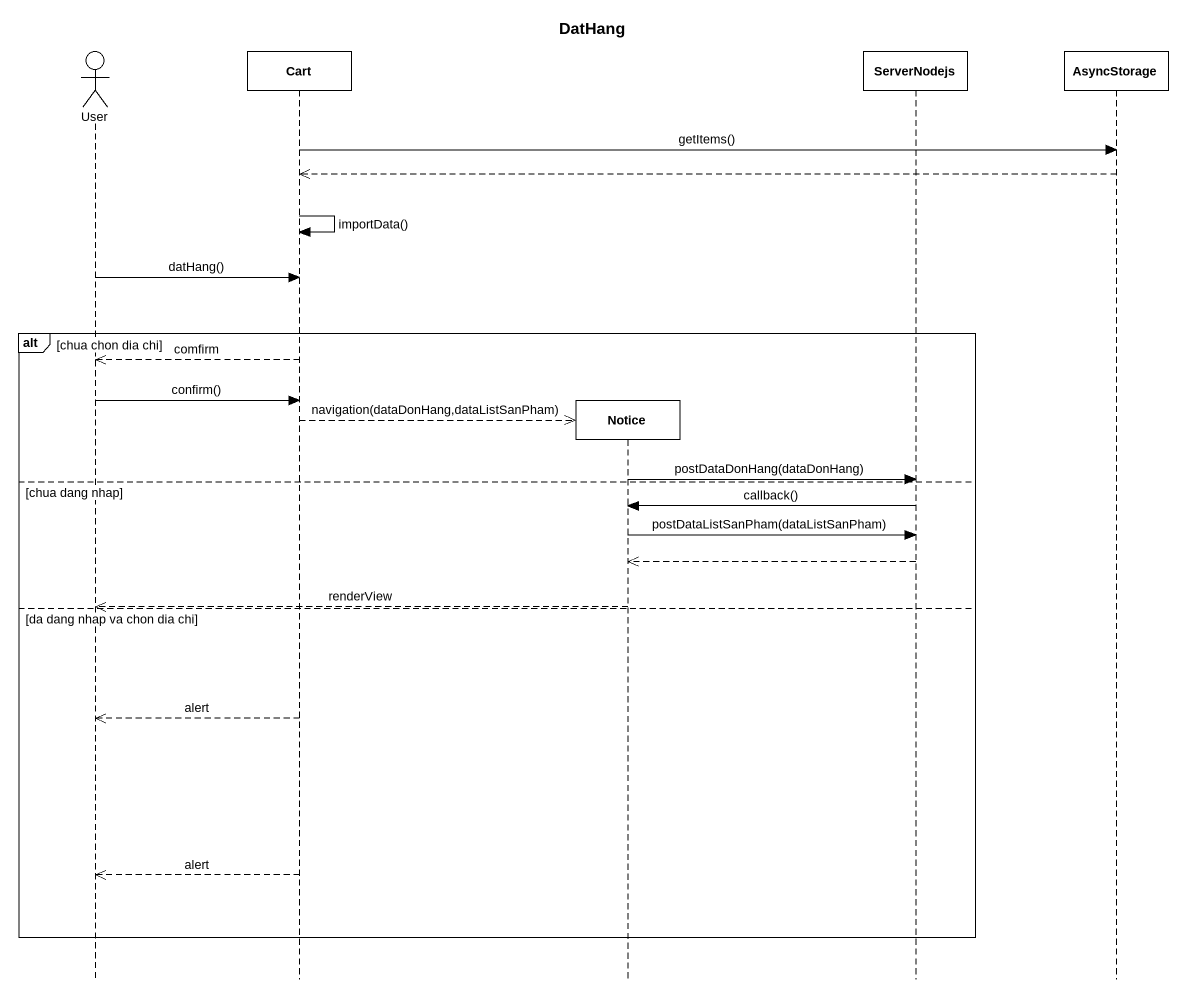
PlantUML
@startuml
title DatHang
hide footbox
actor User
participant Cart
participant Notice
participant ServerNodejs
participant AsyncStorage

Cart -> AsyncStorage : getItems()
AsyncStorage -->> Cart
Cart -> Cart : importData()
User -> Cart : datHang()
alt chua chon dia chi
  Cart -->> User : comfirm
  User -> Cart : confirm()
  Cart -->> Notice ** : navigation(dataDonHang,dataListSanPham)
  Notice -> ServerNodejs : postDataDonHang(dataDonHang)
else chua dang nhap
  ServerNodejs -> Notice : callback()
  Notice -> ServerNodejs : postDataListSanPham(dataListSanPham)
  ServerNodejs -->> Notice
  Notice -->> User : renderView
else da dang nhap va chon dia chi
  Cart -->> User : alert
  Cart -->> User : alert
end
@enduml
